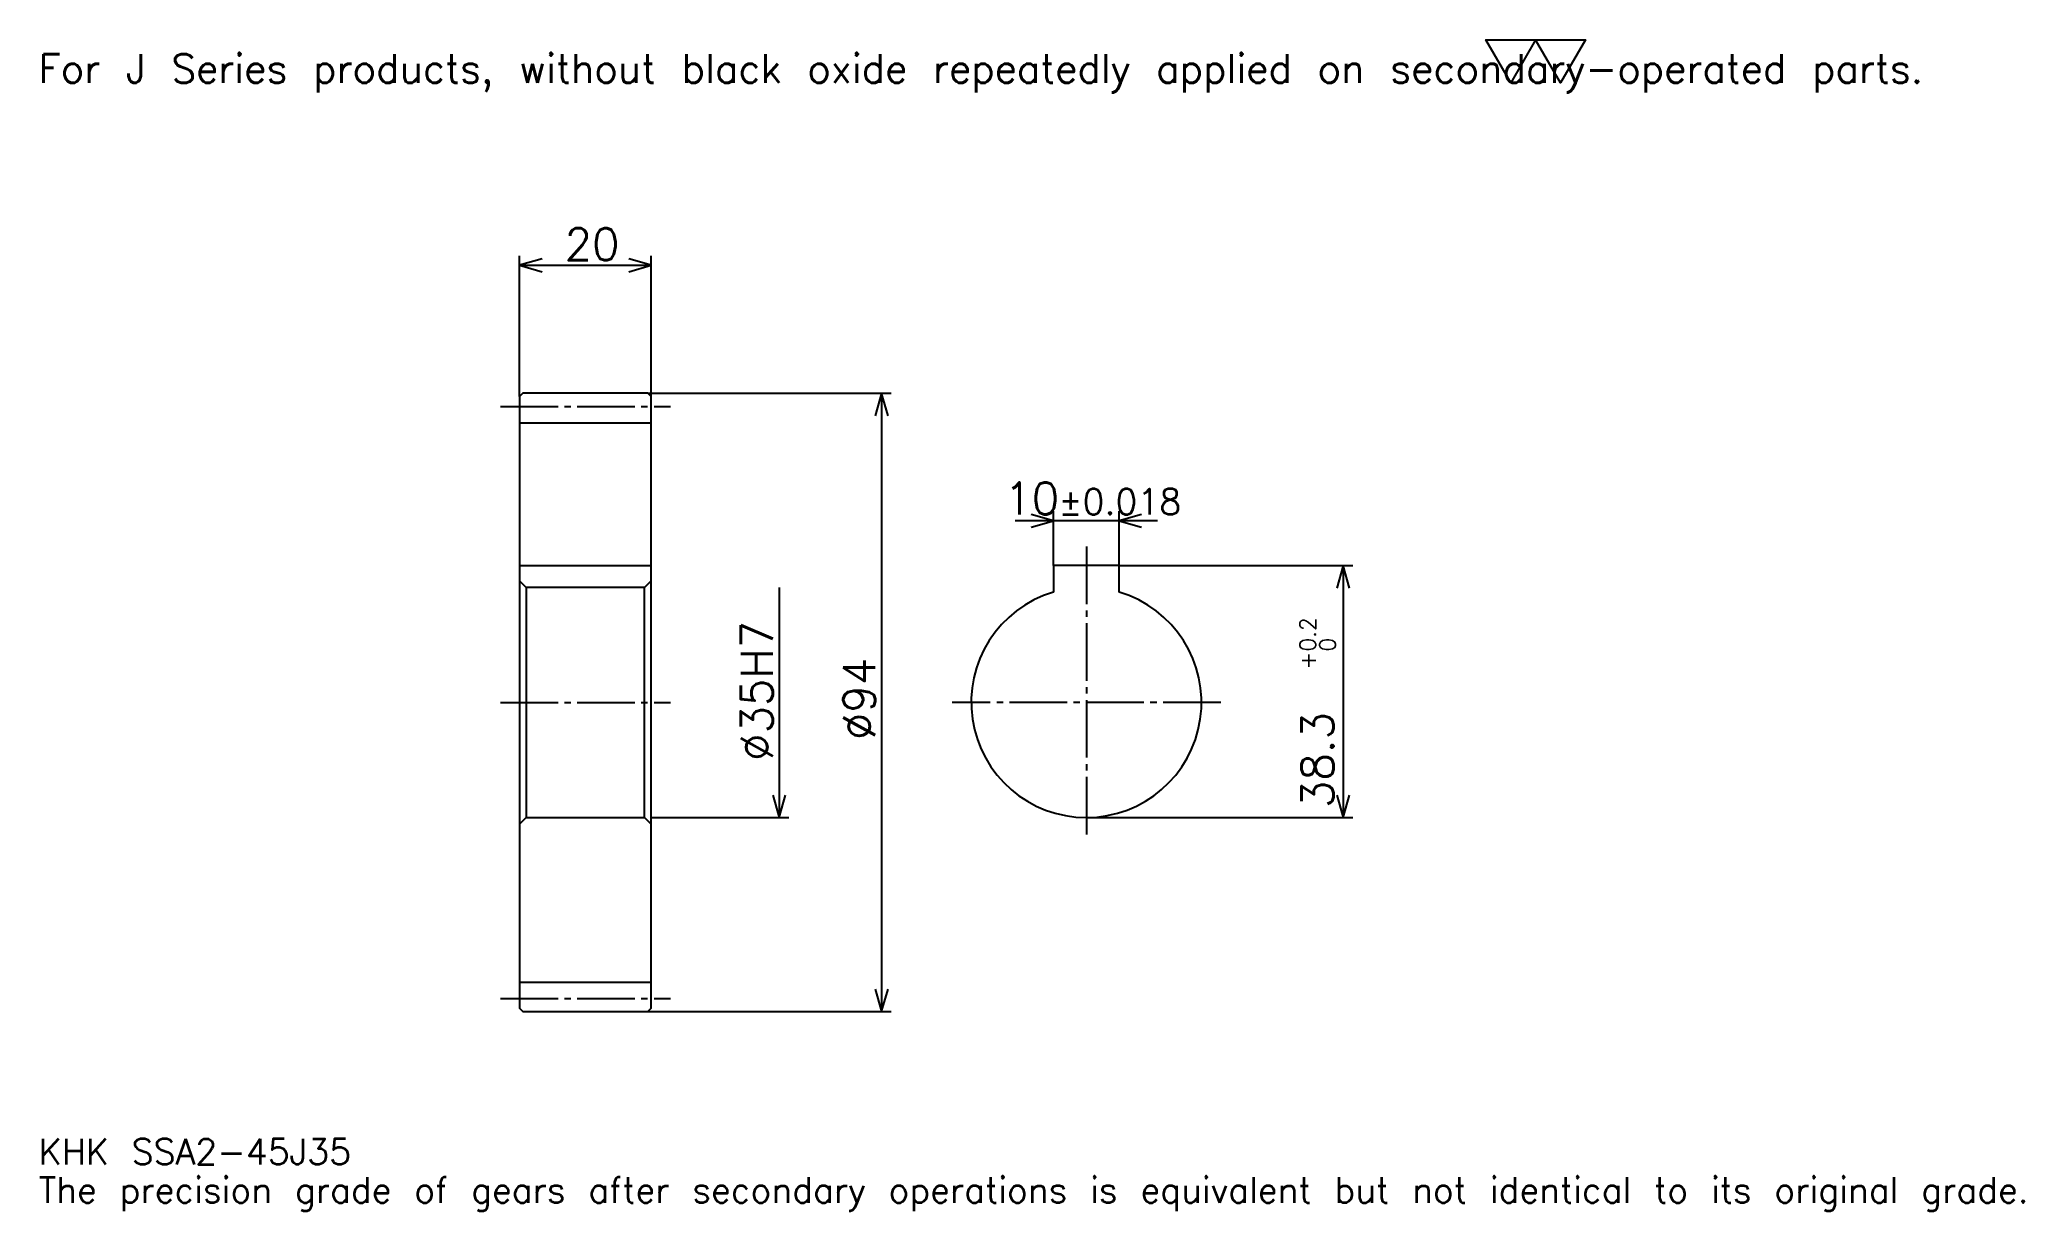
# Model space of a CAD drawing. Extents: x 10 to 312, y 4 to 182.
import ezdxf

# ---------------------------------------------------------------- set-up
doc = ezdxf.new("R2010")
doc.units = 0
doc.linetypes.add('DASHDOT', pattern=[11.673913, 8.755435, -0.972826, 0.972826, -0.972826])
doc.layers.get('0').update_dxf_attribs({"linetype": 'CONTINUOUS'})
doc.layers.add('DASHDOT', color=6, linetype='DASHDOT')
doc.styles.add('KANJI', font='TXT', dxfattribs={"bigfont": 'BIGFONT'})

msp = doc.modelspace()

# ---------------------------------------------------------------- linework, layer by layer
at = {"color": 5}
for p, q in [((82.842392, 127.92662), (82.842392, 148.842377)), ((102.842392, 127.92662), (102.842392, 148.842377)), ((82.842392, 147.383148), (102.842392, 147.383148)), ((82.842392, 127.42662), (82.842392, 127.92662)), ((102.342392, 127.92662), (102.842392, 127.92662)), ((102.842392, 127.92662), (139.323364, 127.92662)), ((102.842392, 127.42662), (102.842392, 127.92662)), ((137.864136, 127.92662), (137.864136, 33.92662)), ((163.983704, 101.726624), (163.983704, 109.995644)), ((173.983704, 101.726624), (173.983704, 109.995644)), ((179.820648, 108.5364), (158.146729, 108.5364)), ((173.983704, 101.726624), (209.491852, 101.726624)), ((208.032608, 101.726624), (208.032608, 63.42662)), ((122.298912, 98.42662), (122.298912, 63.42662)), ((102.842392, 63.42662), (123.758148, 63.42662)), ((168.983704, 63.42662), (209.491852, 63.42662)), ((102.342392, 33.92662), (102.842392, 33.92662)), ((102.842392, 33.92662), (139.323364, 33.92662))]:
    msp.add_line(p, q, dxfattribs=at)
at = {"color": 4}
for p, q in [((82.842392, 123.42662), (102.842392, 123.42662)), ((82.842392, 101.726624), (102.842392, 101.726624)), ((102.842392, 99.42662), (101.842392, 98.42662)), ((82.842392, 62.42662), (83.842392, 63.42662)), ((102.842392, 62.42662), (101.842392, 63.42662)), ((82.842392, 38.42662), (102.842392, 38.42662))]:
    msp.add_line(p, q, dxfattribs=at)
at = {"color": 7}
msp.add_lwpolyline([(233.478256, 175.108688), (229.684235, 181.684998), (244.860321, 181.684998), (241.066299, 175.108688), (237.272278, 181.684998), (233.478256, 175.108688)], dxfattribs=at)
at = {"color": 5}
for points in [[(86.247284, 148.355957), (82.842392, 147.383148), (86.247284, 146.410309)], [(99.4375, 146.410309), (102.842392, 147.383148), (99.4375, 148.355957)], [(138.83696, 124.521729), (137.864136, 127.92662), (136.891296, 124.521729)], [(160.578796, 107.563576), (163.983704, 108.5364), (160.578796, 109.509232)], [(177.38858, 109.509232), (173.983704, 108.5364), (177.38858, 107.563576)], [(209.005432, 98.321732), (208.032608, 101.726624), (207.059784, 98.321732)], [(121.32608, 66.831512), (122.298912, 63.42662), (123.271744, 66.831512)], [(207.059784, 66.831512), (208.032608, 63.42662), (209.005432, 66.831512)], [(136.891296, 37.331512), (137.864136, 33.92662), (138.83696, 37.331512)]]:
    msp.add_lwpolyline(points, dxfattribs=at)
at = {"color": 4}
for points in [[(82.842392, 62.42662), (82.842392, 34.42662), (83.342392, 33.92662), (102.342392, 33.92662), (102.842392, 34.42662), (102.842392, 127.42662), (102.342392, 127.92662), (83.342392, 127.92662), (82.842392, 127.42662), (82.842392, 62.42662)], [(173.983704, 97.697128), (173.983704, 101.726624), (163.983704, 101.726624), (163.983704, 97.697128)], [(82.842392, 99.42662), (83.842392, 98.42662), (83.842392, 63.42662), (101.842392, 63.42662), (101.842392, 98.42662), (83.842392, 98.42662)]]:
    msp.add_lwpolyline(points, dxfattribs=at)
msp.add_arc((168.983704, 80.92662), 17.5, 106.60154993, 73.39845007, dxfattribs=at)
at = {"layer": 'DASHDOT', "color": 7}
for p, q in [((79.923912, 125.92662), (105.760872, 125.92662)), ((168.983704, 104.645096), (168.983704, 60.508141)), ((79.923912, 80.92662), (105.760872, 80.92662)), ((189.402176, 80.92662), (148.565216, 80.92662)), ((79.923912, 35.92662), (105.760872, 35.92662))]:
    msp.add_line(p, q, dxfattribs=at)

# ---------------------------------------------------------------- texts
at = {"color": 7, "style": 'KANJI'}
for s, height, p in [('For J Series products, without black oxide repeatedly applied on secondary-operated parts.', 4.377717, (9.728261, 175.108688)), ('20', 4.86413, (89.68071, 148.161407)), ('10', 4.86413, (156.511108, 109.509232)), ('%%p0.018', 3.891304, (164.730896, 109.509232)), ('KHK SSA2-45J35', 3.891304, (9.728261, 10.701087)), ('The precision grade of gears after secondary operations is equivalent but not identical to its original grade.', 3.891304, (9.728261, 4.86413))]:
    msp.add_text(s, height=height, dxfattribs=at).set_placement(p)
for s, height, p in [('0.2', 2.432065, (203.849457, 88.655037)), ('%%c35H7', 4.86413, (121.32608, 72.049583)), ('+', 2.432065, (203.849457, 85.931122)), ('0', 2.432065, (206.865219, 88.655037)), ('%%c94', 4.86413, (136.891296, 75.211266)), ('38.3', 4.86413, (206.573364, 64.877243))]:
    msp.add_text(s, height=height, rotation=90, dxfattribs=at).set_placement(p)

doc.saveas('drawing.dxf')
